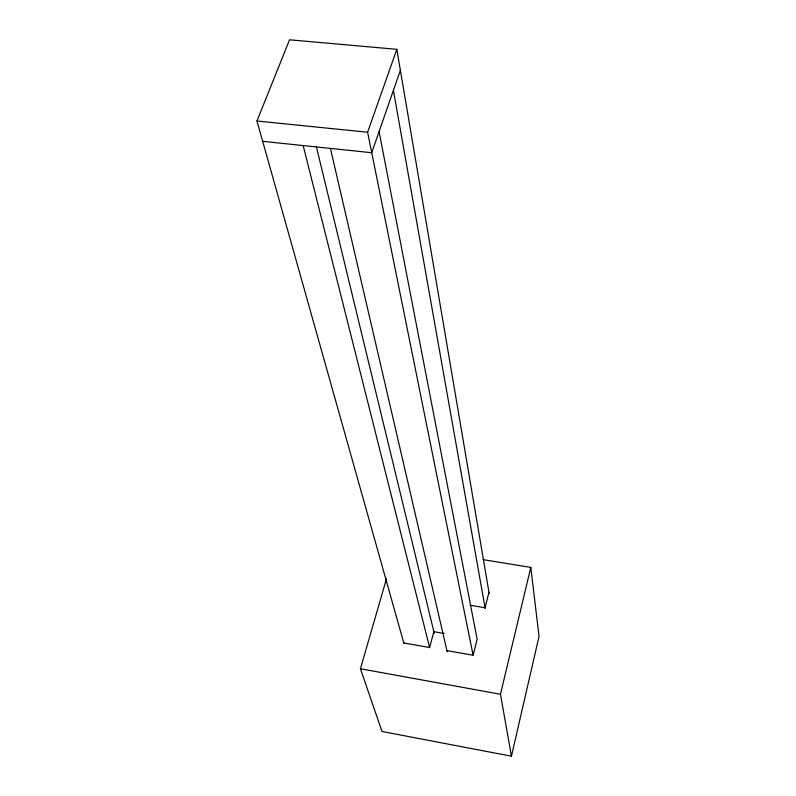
<?xml version="1.0" encoding="UTF-8"?>
<svg xmlns="http://www.w3.org/2000/svg" width="796" height="796" viewBox="0 0 796 796"><rect width="100%" height="100%" fill="white"/><g stroke="black" fill="none" stroke-linecap="round" stroke-linejoin="round"><path stroke-width="1.19" d="M386.518 578.672L360.429 668.749L381.971 731.474L511.44 756.2L539.041 636.412L530.803 567.409L483.053 559.638M511.44 756.2L500.475 694.261L530.803 567.409M488.963 592.294L485.062 607.776L470.147 605.239M400.388 70.327L371.732 152.732L262.68 141.33M473.043 654.909L367.603 132.236L396.826 49.322L289.545 39.8L256.959 120.992L403.9 643.357M256.959 120.992L367.603 132.236M444.208 633.497L433.86 631.686L429.611 647.536L403.781 642.969M446.944 650.611L473.113 655.247L477.142 639.248L379.085 131.579M360.429 668.749L500.475 694.261M303.157 145.559L429.651 647.665M316.31 146.434L434.258 633.327M330.42 148.414L447.213 651.765M393.413 90.386L485.202 608.572M396.826 49.322L489.152 593.408"/></g></svg>
